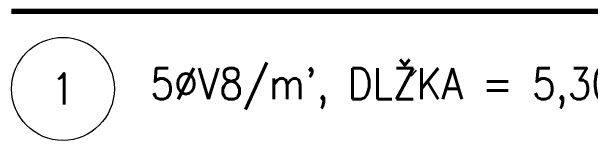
# Model space of a CAD drawing. Header units: millimetres. Extents: x 21380 to 27339, y 19466 to 22366.
# Drawn here: x 21724 to 22288, y 20886 to 21011 of the extents above; entities that cross this region are included whole.
import ezdxf

# ---------------------------------------------------------------- set-up
doc = ezdxf.new("R2010")
doc.units = ezdxf.units.MM
for name, color, linetype, lineweight in [('0.18', 51, 'Continuous', 18), ('0.25', 7, 'Continuous', 25), ('0.7', 30, 'Continuous', 70)]:
    doc.layers.add(name, color=color, linetype=linetype, lineweight=lineweight)
doc.styles.add('MyTextStyle', font='romans.shx', dxfattribs={"width": 0.9})

msp = doc.modelspace()

# ---------------------------------------------------------------- linework, layer by layer
at = {"layer": '0.18'}
msp.add_circle((21774.35, 20936.33), 50, dxfattribs=at)
at = {"layer": '0.25'}
msp.add_line((22113.08, 20949.04), (22118.38, 20954.34), dxfattribs=at)
at = {"layer": '0.7'}
msp.add_line((27024.35, 21011.33), (21724.35, 21011.33), dxfattribs=at)

# ---------------------------------------------------------------- texts
at = {"layer": '0.25', "char_height": 30, "style": 'MyTextStyle'}
for s, width, insert, attachment_point in [("5%%CV8/m', DLŽKA = 5,300m ", 1091.6671, (21859.35, 20936.33), 4), ('1', 50, (21774.35, 20936.33), 5)]:
    msp.add_mtext_dynamic_manual_height_columns(s, width=width, gutter_width=500, heights=[0], dxfattribs=dict(at, insert=insert, attachment_point=attachment_point))

doc.saveas('drawing.dxf')
